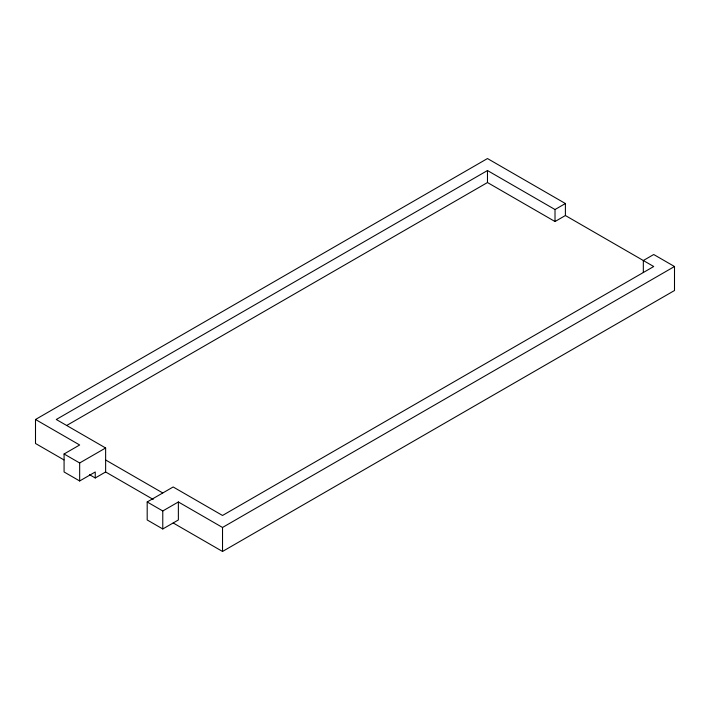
<?xml version="1.0" encoding="UTF-8"?>
<svg xmlns="http://www.w3.org/2000/svg" width="710" height="710" viewBox="0 0 710 710"><rect width="100%" height="100%" fill="white"/><g stroke="black" fill="none" stroke-linecap="round" stroke-linejoin="round"><path stroke-width="1.06" d="M63.953 459.903L35.5 443.484L35.5 419.486L487.477 158.543L565.4 203.53L565.4 215.529L555.016 221.529L487.477 182.532L66.846 425.388M565.4 203.53L555.016 209.53L487.477 170.542L56.276 419.486L105.63 447.983L105.63 471.972L153.191 499.432M89.558 474.688L95.246 477.972L95.246 471.972L79.662 480.972L64.078 471.972L64.078 453.983L79.662 444.984L35.5 419.486M64.078 453.983L79.662 462.973L105.63 447.983M95.246 477.972L105.63 471.972M147.192 501.97L162.776 510.969L178.37 501.97L178.37 519.968L162.776 528.968L147.192 519.968L147.192 501.97L173.169 486.971L222.523 515.469L653.724 266.516L565.4 215.529M178.37 501.97L222.523 527.468L674.5 266.516L674.5 290.514L222.523 551.457L173.213 522.986M674.5 266.516L653.724 254.517L643.331 260.517L643.331 272.516M105.63 459.982L162.705 492.926M555.016 209.53L555.016 221.529M487.477 170.542L487.477 182.532M222.523 527.468L222.523 551.457M162.776 510.969L162.776 528.968M79.662 462.973L79.662 480.972"/></g></svg>
